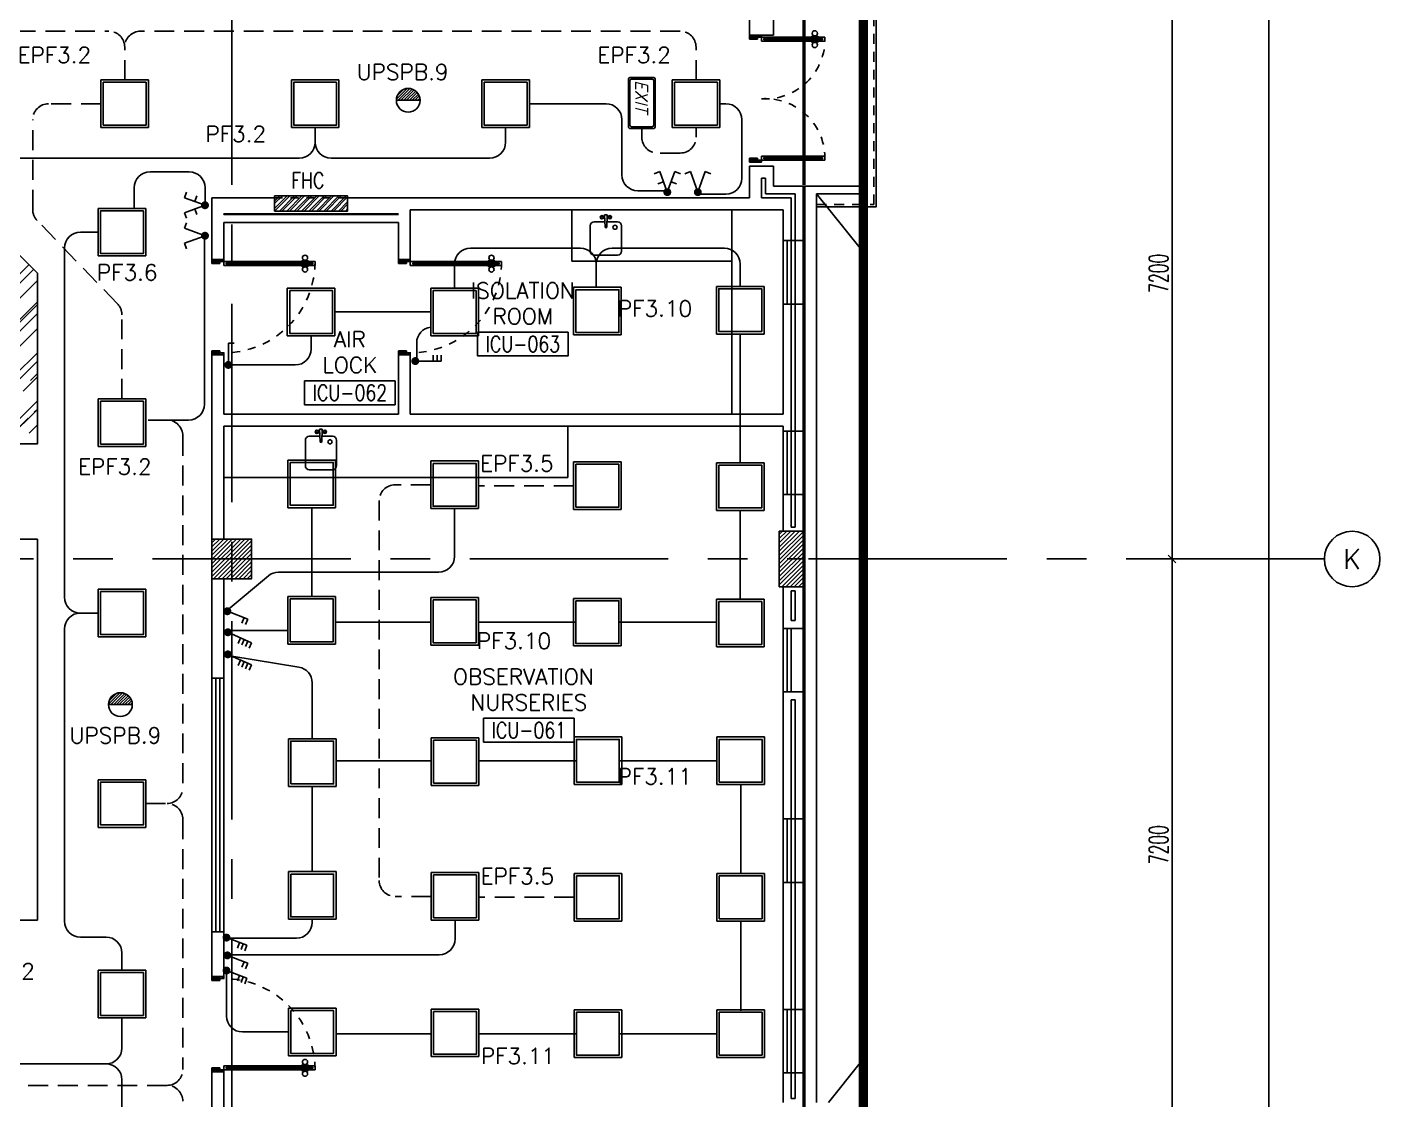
# Model space of a CAD drawing. Extents: x -0.3 to 91.9, y -1.1 to 78.4.
# Drawn here: x 74.81 to 91.86, y 43.35 to 56.87 of the extents above; entities that cross this region are included whole.
import ezdxf
from ezdxf.enums import TextEntityAlignment as Align

# ---------------------------------------------------------------- set-up
doc = ezdxf.new("R2010")
doc.units = 0
doc.header["$MEASUREMENT"] = 0
doc.header["$PDMODE"] = 34
for name, pattern in [('CENTER2', [1.125, 0.75, -0.125, 0.125, -0.125]), ('CENTERX2', [4, 2.5, -0.5, 0.5, -0.5]), ('HIDDEN', [0.375, 0.25, -0.125]), ('HIDDEN2', [0.1875, 0.125, -0.0625])]:
    doc.linetypes.add(name, pattern=pattern)
doc.layers.get('0').update_dxf_attribs({"linetype": 'CONTINUOUS'})
doc.layers.get('DEFPOINTS').update_dxf_attribs({"linetype": 'CONTINUOUS'})
for name, color, linetype in [('AX-CR', 11, 'CONTINUOUS'), ('AX-DIM', 11, 'CONTINUOUS'), ('AX-TXT', 2, 'CONTINUOUS'), ('AXES', 11, 'CENTERX2'), ('COL', 11, 'CONTINUOUS'), ('COUNTER', 7, 'CONTINUOUS'), ('DOOR', 7, 'CONTINUOUS'), ('E-CLINE', 4, 'CONTINUOUS'), ('E-HLINE', 4, 'HIDDEN'), ('E-LITE', 4, 'CONTINUOUS'), ('E-SWITCH', 4, 'CONTINUOUS'), ('E-TEXT', 4, 'CONTINUOUS'), ('E-TRXT', 4, 'CONTINUOUS'), ('EL-LITE', 4, 'CONTINUOUS'), ('ELEV', 2, 'CONTINUOUS'), ('FHC', 2, 'CONTINUOUS'), ('HAT', 11, 'CONTINUOUS'), ('INSUL', 11, 'CONTINUOUS'), ('NON-MEDICAL', 11, 'CONTINUOUS'), ('RM-BOX', 11, 'CONTINUOUS'), ('RM-NAME', 11, 'CONTINUOUS'), ('RM-NO', 11, 'CONTINUOUS'), ('ROOF', 7, 'CONTINUOUS'), ('SHAFT', 11, 'CONTINUOUS'), ('STR', 7, 'CONTINUOUS'), ('WALL', 11, 'CONTINUOUS'), ('WIN', 7, 'CONTINUOUS')]:
    doc.layers.add(name, color=color, linetype=linetype)
doc.styles.add('ITALICC', font='italicc')
doc.styles.add('ROMANS', font='ROMANS.shx', dxfattribs={"width": 0.6})
doc.dimstyles.new('STANDARD in', dxfattribs={"dimtxt": 0.24, "dimasz": 0.1, "dimexe": 0.07, "dimexo": 0.05, "dimgap": 0.05, "dimtad": 1, "dimdec": 0, "dimlfac": 1000, "dimzin": 0, "dimdsep": 46, "dimtxsty": 'ROMANS', "dimblk": 'ARCHTICK', "dimcen": 0.05, "dimdle": 0.05, "dimclrd": 7, "dimclre": 7, "dimclrt": 2, "dimadec": 0, "dimazin": 0, "dimtfac": 1, "dimtdec": 0, "dimtmove": 2, "dimatfit": 3, "dimldrblk": 'ARCHTICK', "dimfxl": 0, "dimtolj": 1, "dimtzin": 0, "dimarcsym": 0})

# ---------------------------------------------------------------- blocks, each defined once
blk = doc.blocks.new('*X66')
at = {"color": 0}
for p, q in [((84179, 162721), (84648, 163190)), ((84179, 162774), (84595, 163190)), ((84179, 162827), (84542, 163190)), ((84179, 162880), (84489, 163190)), ((84179, 162933), (84436, 163190)), ((84179, 162986), (84383, 163190)), ((84179, 163039), (84330, 163190)), ((84179, 163092), (84277, 163190)), ((84179, 163145), (84224, 163190)), ((84201, 162690), (84679, 163168)), ((84254, 162690), (84679, 163115)), ((84307, 162690), (84679, 163062)), ((84360, 162690), (84679, 163009)), ((84413, 162690), (84679, 162956)), ((84466, 162690), (84679, 162903)), ((84519, 162690), (84679, 162850)), ((84572, 162690), (84679, 162797)), ((84625, 162690), (84679, 162744))]:
    blk.add_line(p, q, dxfattribs=at)
blk = doc.blocks.new('COL50')
at = {"layer": 'COL'}
blk.add_lwpolyline([(-250, 250), (-250, -250), (250, -250), (250, 250)], close=True, dxfattribs=at)
blk = doc.blocks.new('RM1')
at = {"layer": 'RM-BOX'}
blk.add_lwpolyline([(570, -200), (-570, -200), (-570, -500), (570, -500)], close=True, dxfattribs=at)
at = {"layer": 'RM-NAME', "style": 'ROMANS'}
for tag, p in [('ROOMNAME1', (0, 324)), ('ROOMNAME2', (0, 0))]:
    blk.add_attdef(tag, text='', height=200, dxfattribs=at).set_placement(p, align=Align.MIDDLE)
at = {"layer": 'RM-NO', "style": 'ROMANS', "width": 0.8}
blk.add_attdef('ROOMNO', text='', height=200, dxfattribs=at).set_placement((0, -350), align=Align.MIDDLE)
blk = doc.blocks.new('_ARCHTICK')
at = {"color": 0, "linetype": 'ByBlock', "const_width": 0.15}
blk.add_lwpolyline([(-0.5, -0.5), (0.5, 0.5)], dxfattribs=at)
blk = doc.blocks.new('*D189')
at = {"layer": 'AX-DIM', "color": 7, "lineweight": -2, "ltscale": 0.3}
for p, q in [((88.617, 64.82), (90.53, 64.82)), ((90.46, 64.87), (90.46, 5.45)), ((86.18, 5.5), (90.53, 5.5))]:
    blk.add_line(p, q, dxfattribs=at)
at = {"layer": 'DEFPOINTS', "color": 0, "ltscale": 0.3}
for p in [(88.567, 64.82), (86.13, 5.5), (90.46, 5.5)]:
    blk.add_point(p, dxfattribs=at)
at = {"layer": 'AX-DIM', "color": 7, "lineweight": -2, "ltscale": 0.3, "xscale": 0.1, "yscale": 0.1, "zscale": 0.1}
for p, rotation in [((90.46, 64.82), 90), ((90.46, 5.5), 270)]:
    blk.add_blockref('_ARCHTICK', p, dxfattribs=dict(at, rotation=rotation))
at = {"layer": 'AX-DIM', "color": 2, "ltscale": 0.3, "insert": (90.29, 35.16), "char_height": 0.24, "attachment_point": 5, "rotation": 90, "style": 'ROMANS'}
blk.add_mtext('\\A1;59320', dxfattribs=at)
blk = doc.blocks.new('*D201')
at = {"layer": 'AX-DIM', "color": 7, "lineweight": -2, "ltscale": 0.3}
for p, q in [((88.89, 57.37), (89.31, 57.37)), ((89.24, 57.42), (89.24, 50.12)), ((88.89, 50.17), (89.31, 50.17))]:
    blk.add_line(p, q, dxfattribs=at)
at = {"layer": 'DEFPOINTS', "color": 0, "ltscale": 0.3}
for p in [(88.84, 57.37), (88.84, 50.17), (89.24, 50.17)]:
    blk.add_point(p, dxfattribs=at)
at = {"layer": 'AX-DIM', "color": 7, "lineweight": -2, "ltscale": 0.3, "xscale": 0.1, "yscale": 0.1, "zscale": 0.1}
for p, rotation in [((89.24, 57.37), 90), ((89.24, 50.17), 270)]:
    blk.add_blockref('_ARCHTICK', p, dxfattribs=dict(at, rotation=rotation))
at = {"layer": 'AX-DIM', "color": 2, "ltscale": 0.3, "insert": (89.07, 53.77), "char_height": 0.24, "attachment_point": 5, "rotation": 90, "style": 'ROMANS'}
blk.add_mtext('\\A1;7200', dxfattribs=at)
blk = doc.blocks.new('AXR')
at = {"layer": 'AX-CR'}
blk.add_circle((350, 0), 350, dxfattribs=at)
at = {"layer": 'AX-TXT', "style": 'ROMANS'}
blk.add_attdef('AX', text='', height=250, dxfattribs=at).set_placement((350, 0), align=Align.MIDDLE)
blk = doc.blocks.new('*D202')
at = {"layer": 'AX-DIM', "color": 7, "lineweight": -2, "ltscale": 0.3}
for p, q in [((88.89, 50.17), (89.31, 50.17)), ((89.24, 50.22), (89.24, 42.92)), ((88.89, 42.97), (89.31, 42.97))]:
    blk.add_line(p, q, dxfattribs=at)
at = {"layer": 'DEFPOINTS', "color": 0, "ltscale": 0.3}
for p in [(88.84, 50.17), (88.84, 42.97), (89.24, 42.97)]:
    blk.add_point(p, dxfattribs=at)
at = {"layer": 'AX-DIM', "color": 7, "lineweight": -2, "ltscale": 0.3, "xscale": 0.1, "yscale": 0.1, "zscale": 0.1}
for p, rotation in [((89.24, 50.17), 90), ((89.24, 42.97), 270)]:
    blk.add_blockref('_ARCHTICK', p, dxfattribs=dict(at, rotation=rotation))
at = {"layer": 'AX-DIM', "color": 2, "ltscale": 0.3, "insert": (89.07, 46.57), "char_height": 0.24, "attachment_point": 5, "rotation": 90, "style": 'ROMANS'}
blk.add_mtext('\\A1;7200', dxfattribs=at)
blk = doc.blocks.new('C11')
at = {"layer": 'HAT'}
h = blk.add_hatch(dxfattribs=at)
h.set_pattern_fill('ANSI31', color=256, scale=300, style=0)
h.set_pattern_definition([(45, (-248556.182, -75061.005), (-26.5165043, 26.5165043), [])])
h.paths.add_polyline_path([(300, 700), (0, 700), (0, 350), (300, 350)])
h.paths.add_polyline_path([(300, 350), (0, 350), (0, 0), (300, 0)])
at = {"layer": 'COL'}
blk.add_lwpolyline([(300, 700), (300, 0), (0, 0), (0, 700)], close=True, dxfattribs=at)
blk = doc.blocks.new('A$C1DFA4FE8')
at = {"layer": 'DOOR', "color": 0, "linetype": 'ByBlock'}
for p, q in [((0, 1631), (0, 1581)), ((0, 1581), (0, 1631)), ((50, 1631), (0, 1631)), ((50, 1581), (0, 1581)), ((30, 1614), (30, 1598)), ((50, 1614), (30, 1614)), ((50, 1598), (30, 1598)), ((50, 1631), (50, 1614)), ((50, 1598), (50, 1581)), ((750, 1614), (750, 1631)), ((750, 1631), (800, 1631)), ((770, 1614), (750, 1614)), ((750, 1581), (750, 1598)), ((750, 1598), (770, 1598)), ((800, 1581), (750, 1581)), ((770, 1598), (770, 1614)), ((950, 1656), (800, 1656)), ((800, 1656), (800, 1631)), ((800, 1581), (800, 1631)), ((800, 1631), (850, 1631)), ((850, 1631), (850, 1606)), ((850, 1606), (950, 1606)), ((950, 1606), (950, 1656)), ((0, 81), (0, 131)), ((0, 131), (0, 81)), ((50, 131), (0, 131)), ((50, 81), (0, 81)), ((30, 98), (30, 114)), ((50, 114), (30, 114)), ((50, 98), (30, 98)), ((50, 114), (50, 131)), ((50, 81), (50, 98)), ((83, 131), (83, 138)), ((173, 138), (83, 138)), ((83, 81), (83, 74)), ((173, 74), (83, 74)), ((95, 138), (95, 147)), ((95, 147), (160, 147)), ((95, 138), (160, 138)), ((95, 74), (95, 65)), ((95, 74), (160, 74)), ((95, 65), (160, 65)), ((160, 138), (160, 147)), ((160, 74), (160, 65)), ((173, 131), (173, 138)), ((173, 81), (173, 74)), ((750, 131), (750, 114)), ((800, 131), (750, 131)), ((750, 114), (770, 114)), ((750, 98), (750, 81)), ((770, 98), (750, 98)), ((750, 81), (800, 81)), ((770, 114), (770, 98)), ((800, 131), (800, 81)), ((800, 56), (800, 81)), ((800, 81), (850, 81)), ((950, 56), (800, 56)), ((850, 106), (950, 106)), ((850, 81), (850, 106)), ((950, 106), (950, 56))]:
    blk.add_line(p, q, dxfattribs=at)
at = {"layer": 'DOOR', "linetype": 'ByBlock'}
for p, q in [((750, 1631), (50, 1631)), ((750, 1614), (50, 1614)), ((750, 1598), (50, 1598)), ((50, 1581), (750, 1581)), ((50, 131), (750, 131)), ((750, 114), (50, 114)), ((750, 98), (50, 98)), ((750, 81), (50, 81))]:
    blk.add_line(p, q, dxfattribs=at)
at = {"layer": 'DOOR', "color": 9, "linetype": 'ByBlock'}
for p, q in [((950, 1606), (837, 1656)), ((950, 1606), (850, 1619)), ((950, 1606), (910, 1656)), ((950, 106), (837, 56)), ((950, 106), (850, 93)), ((950, 106), (910, 56))]:
    blk.add_line(p, q, dxfattribs=at)
at = {"layer": 'DOOR', "color": 0, "linetype": 'ByBlock'}
for centre in [(128, 179), (128, 32)]:
    blk.add_circle(centre, 32.4, dxfattribs=at)
at = {"layer": 'DOOR', "linetype": 'HIDDEN', "ltscale": 0.5}
for centre, start, end in [((752, 1606), 178.0938, 273.7249), ((752, 106), 86.2751, 181.9062)]:
    blk.add_arc(centre, 752, start, end, dxfattribs=at)
at = {"layer": 'DOOR', "color": 9, "linetype": 'ByBlock'}
for centre, radius, start, end in [((950, 1606), 154, 161.1053, 166.2858), ((950, 1606), 134, 158.1598, 169.28), ((950, 1606), 114, 154.0838, 167.3774), ((950, 1606), 94.4, 148.0182, 180), ((950, 1606), 74.4, 137.7764, 180), ((950, 1606), 54.4, 113.2074, 180), ((950, 1606), 34.4, 90, 180), ((950, 1606), 14.4, 90, 180), ((950, 106), 154, 193.7142, 198.8947), ((950, 106), 134, 190.72, 201.8402), ((950, 106), 114, 192.6226, 205.9162), ((950, 106), 94.4, 180, 211.9818), ((950, 106), 74.4, 180, 222.2236), ((950, 106), 54.4, 180, 246.7926), ((950, 106), 34.4, 180, 270), ((950, 106), 14.4, 180, 270)]:
    blk.add_arc(centre, radius, start, end, dxfattribs=at)
blk = doc.blocks.new('DOOR100')
at = {"layer": 'DOOR', "color": 0, "linetype": 'ByBlock'}
for p, q in [((-82, 1205), (-91, 1205)), ((-91, 1205), (-91, 1140)), ((-75, 1218), (-82, 1218)), ((-82, 1128), (-82, 1218)), ((-82, 1205), (-82, 1140)), ((-25, 1300), (-75, 1300)), ((-75, 1300), (-25, 1300)), ((-75, 1250), (-75, 1300)), ((-58, 1250), (-75, 1250)), ((-42, 1270), (-58, 1270)), ((-58, 1250), (-58, 1270)), ((-42, 1250), (-42, 1270)), ((-25, 1250), (-42, 1250)), ((-25, 1250), (-25, 1300)), ((-25, 1218), (-18, 1218)), ((-18, 1128), (-18, 1218)), ((-18, 1205), (-9, 1205)), ((-18, 1205), (-18, 1140)), ((-9, 1205), (-9, 1140)), ((-82, 1140), (-91, 1140)), ((-75, 1128), (-82, 1128)), ((-25, 1128), (-18, 1128)), ((-18, 1140), (-9, 1140)), ((-75, 200), (-58, 200)), ((-75, 150), (-75, 200)), ((-58, 200), (-58, 180)), ((-58, 180), (-42, 180)), ((-42, 200), (-25, 200)), ((-42, 180), (-42, 200)), ((-25, 200), (-25, 150)), ((-1200, 0), (-1200, 150)), ((-1200, 150), (-1175, 150)), ((-1200, 150), (-1200, 0)), ((-1150, 0), (-1200, 0)), ((-1175, 150), (-1175, 100)), ((-1175, 100), (-1150, 100)), ((-1150, 100), (-1150, 0)), ((-75, 150), (-25, 150)), ((-50, 100), (-50, 0)), ((-25, 100), (-50, 100)), ((-50, 0), (0, 0)), ((0, 150), (-25, 150)), ((-25, 150), (-25, 100)), ((0, 150), (0, 0))]:
    blk.add_line(p, q, dxfattribs=at)
at = {"layer": 'DOOR', "linetype": 'ByBlock'}
for p, q in [((-75, 1250), (-75, 200)), ((-58, 200), (-58, 1250)), ((-42, 200), (-42, 1250)), ((-25, 200), (-25, 1250)), ((0, 0), (0, 150))]:
    blk.add_line(p, q, dxfattribs=at)
at = {"layer": 'DOOR', "color": 9, "linetype": 'ByBlock'}
for p, q in [((-1150, 0), (-1200, 114)), ((-1150, 0), (-1200, 40)), ((-1150, 0), (-1163, 100)), ((-50, 0), (0, 114)), ((-50, 0), (-37, 100)), ((-50, 0), (0, 40))]:
    blk.add_line(p, q, dxfattribs=at)
at = {"layer": 'DOOR', "color": 0, "linetype": 'ByBlock'}
for centre in [(-124, 1173), (24, 1173)]:
    blk.add_circle(centre, 32.4, dxfattribs=at)
at = {"layer": 'DOOR', "linetype": 'HIDDEN', "ltscale": 0.5}
blk.add_arc((-25, 150), 1150, 90, 180.0001, dxfattribs=at)
at = {"layer": 'DOOR', "color": 9, "linetype": 'ByBlock'}
for centre, radius, start, end in [((-1150, 0), 154, 103.7142, 108.8947), ((-1150, 0), 134, 100.72, 111.8402), ((-1150, 0), 94.4, 90, 121.9818), ((-1150, 0), 74.4, 90, 132.2236), ((-1150, 0), 54.4, 90, 156.7926), ((-1150, 0), 34.4, 90, 180), ((-1150, 0), 14.4, 90, 180), ((-50, 0), 94.4, 58.0182, 90), ((-50, 0), 74.4, 47.7764, 90), ((-50, 0), 54.4, 23.2074, 90), ((-50, 0), 34.4, 0, 90), ((-50, 0), 14.4, 0, 90), ((-50, 0), 134, 68.1598, 79.28), ((-50, 0), 114, 64.0838, 77.3774), ((-50, 0), 154, 71.1053, 76.2858)]:
    blk.add_arc(centre, radius, start, end, dxfattribs=at)
blk = doc.blocks.new('L42')
at = {"layer": 'E-LITE'}
for p, q in [((0.3, 0.3), (-0.3, 0.3)), ((-0.3, 0.3), (-0.3, -0.3)), ((0.3, -0.3), (0.3, 0.3)), ((-0.3, -0.3), (0.3, -0.3))]:
    blk.add_line(p, q, dxfattribs=at)
at = {"layer": 'E-LITE', "color": 8}
blk.add_lwpolyline([(-0.27, 0.27), (-0.27, -0.27), (0.27, -0.27), (0.27, 0.27)], close=True, dxfattribs=at)
blk = doc.blocks.new('1G1W')
for p, q in [((0, 0), (0.55, 0)), ((0.55, 0), (0.55, -0.15))]:
    blk.add_line(p, q)
at = {"const_width": 0.1}
blk.add_lwpolyline([(-0.05, 0, 1), (0.05, 0, 1)], format="xyb", close=True, dxfattribs=at)
blk = doc.blocks.new('4G1W')
at = {"layer": 'E-SWITCH'}
for p, q in [((-325, 0), (-325, 75)), ((0, 0), (-325, 0)), ((-275, 0), (-275, 75)), ((-225, 0), (-225, 75)), ((-175, 0), (-175, 75))]:
    blk.add_line(p, q, dxfattribs=at)
at = {"layer": 'E-SWITCH', "const_width": 50}
blk.add_lwpolyline([(25, 0, 1), (-25, 0, 1)], format="xyb", close=True, dxfattribs=at)
blk = doc.blocks.new('EXIT')
at = {"layer": 'E-LITE', "color": 4}
for p, q in [((-0.32, 0.15), (-0.32, -0.15)), ((0.3, 0.17), (-0.3, 0.17)), ((0.32, -0.15), (0.32, 0.15)), ((-0.3, -0.17), (0.3, -0.17))]:
    blk.add_line(p, q, dxfattribs=at)
at = {"layer": 'E-LITE', "color": 8}
for p, q in [((-0.3, 0.13), (-0.3, -0.13)), ((0.28, 0.15), (-0.28, 0.15)), ((0.3, -0.13), (0.3, 0.13)), ((-0.28, -0.15), (0.28, -0.15))]:
    blk.add_line(p, q, dxfattribs=at)
at = {"layer": 'E-LITE', "color": 4}
for centre, start, end in [((-0.3, 0.15), 90, 180), ((0.3, 0.15), 360, 90), ((-0.3, -0.15), 180, 270), ((0.3, -0.15), 270, 0)]:
    blk.add_arc(centre, 0.02, start, end, dxfattribs=at)
at = {"layer": 'E-LITE', "color": 8}
for centre, start, end in [((-0.28, 0.13), 90, 180), ((0.28, 0.13), 0, 90), ((-0.28, -0.13), 180, 270), ((0.28, -0.13), 270, 0)]:
    blk.add_arc(centre, 0.02, start, end, dxfattribs=at)
at = {"layer": 'E-LITE', "color": 5, "style": 'ITALICC'}
blk.add_text('EXIT', height=0.15, dxfattribs=at).set_placement((-0.284, -0.078))
blk = doc.blocks.new('3G1W')
for p, q in [((0, 0), (0.55, 0)), ((0.35, 0), (0.35, -0.15)), ((0.45, 0), (0.45, -0.15)), ((0.55, 0), (0.55, -0.15))]:
    blk.add_line(p, q)
at = {"const_width": 0.1}
blk.add_lwpolyline([(-0.05, 0, 1), (0.05, 0, 1)], format="xyb", close=True, dxfattribs=at)
blk = doc.blocks.new('2G1W')
for p, q in [((0, 0), (0.55, 0)), ((0.45, 0), (0.45, -0.15)), ((0.55, 0), (0.55, -0.15))]:
    blk.add_line(p, q)
at = {"const_width": 0.1}
blk.add_lwpolyline([(-0.05, 0, 1), (0.05, 0, 1)], format="xyb", close=True, dxfattribs=at)
blk = doc.blocks.new('EL')
at = {"layer": 'EL-LITE'}
h = blk.add_hatch(dxfattribs=at)
h.set_pattern_fill('ANSI31', color=4, scale=0.2, style=0)
h.set_pattern_definition([(45, (587.071197, 567.777136), (-0.0176776695, 0.0176776695), [])])
h.paths.add_polyline_path([(0.15, 0, 1), (-0.15, 0)])
at = {"layer": 'EL-LITE', "color": 4}
blk.add_line((-0.15, 0), (0.15, 0), dxfattribs=at)
blk.add_circle((0, 0), 0.15, dxfattribs=at)

msp = doc.modelspace()

# ---------------------------------------------------------------- hatches: boundary and pattern name
at = {"layer": 'COUNTER', "linetype": 'ByBlock'}
h = msp.add_hatch(dxfattribs=at)
h.set_pattern_fill('AR-RROOF', color=11, scale=0.32, angle=45, style=0)
h.set_pattern_definition([(45, (-275968.1855, -57293.01293), (0.27152900398, 0.72407734394), [4.8, -0.64, 1.6, -0.32]), (45, (-275967.9977, -57292.59885), (-0.52721881605, 0.0746704761), [0.96, -0.1056, 1.92, -0.24]), (45, (-275968.2647, -57292.70746), (1.02502199, 1.32822937778), [2.56, -0.448, 1.28, -0.32])])
h.paths.add_polyline_path([(73.99, 54.72), (72.24, 54.72), (72.24, 54.12), (73.74, 54.12), (74.34, 53.52), (74.34, 51.62), (74.94, 51.62), (74.94, 53.77)])
at = {"layer": 'FHC', "linetype": 'ByBlock', "ltscale": 0.3}
h = msp.add_hatch(dxfattribs=at)
h.set_pattern_fill('ANSI32', color=11, scale=0.175, style=0)
h.set_pattern_definition([(45, (-154.26618, 23.503995), (-0.046403883, 0.046403883), []), (45, (-154.235246, 23.503995), (-0.046403883, 0.046403883), [])])
h.paths.add_polyline_path([(78.85, 54.555), (78.85, 54.745), (77.93, 54.745), (77.93, 54.555)])
h.paths.add_polyline_path([(77.7174, 54.1339), (77.7174, 54.5547), (77.9799, 54.5547), (77.9799, 54.1339)], flags=9)

# ---------------------------------------------------------------- linework, layer by layer
at = {"layer": 'AXES'}
for p, q in [((84.59, -1.1143), (84.59, 77.3484)), ((84.61, -1.1143), (84.61, 77.3484)), ((77.39, -1.1143), (77.39, 59.47)), ((68.39, 50.17), (84.61, 50.17)), ((91.1596, 50.17), (84.34, 50.17))]:
    msp.add_line(p, q, dxfattribs=at)
at = {"layer": 'COUNTER', "linetype": 'ByBlock'}
msp.add_lwpolyline([(74.34, 51.62), (74.34, 53.52), (73.74, 54.12), (72.24, 54.12), (72.24, 54.72), (73.99, 54.72), (74.94, 53.77), (74.94, 51.62)], close=True, dxfattribs=at)
at = {"layer": 'E-CLINE', "color": 4, "linetype": 'ByBlock'}
for p, q in [((78.4408, 55.607), (78.4408, 55.4207)), ((80.8408, 55.607), (80.8408, 55.4207)), ((83.798, 53.0049), (83.798, 51.3826)), ((78.398, 50.8162), (78.398, 49.6964)), ((83.798, 50.7827), (83.798, 49.6628)), ((79.898, 49.374), (78.698, 49.374)), ((81.728, 49.374), (80.498, 49.374)), ((83.498, 49.374), (82.268, 49.374)), ((79.9038, 47.6273), (78.7038, 47.6273)), ((81.7338, 47.6273), (80.5038, 47.6273)), ((83.5038, 47.6273), (82.2738, 47.6273)), ((78.4038, 47.3049), (78.4038, 46.2299)), ((83.8038, 47.3385), (83.8038, 46.2075)), ((83.8038, 45.0149), (83.8038, 44.4765)), ((79.9038, 44.1877), (78.7038, 44.1877)), ((81.7338, 44.1877), (80.5038, 44.1877)), ((83.5038, 44.1877), (82.2738, 44.1877))]:
    msp.add_line(p, q, dxfattribs=at)
at = {"layer": 'E-CLINE', "color": 4}
for p, q in [((73.8408, 55.2207), (78.2408, 55.2207)), ((80.6408, 55.2207), (78.6408, 55.2207)), ((75.7058, 54.2884), (75.4818, 54.2884)), ((75.2818, 54.0884), (75.2818, 49.6884)), ((80.398, 54.0863), (81.7839, 54.0863)), ((82.1839, 54.0863), (83.598, 54.0863)), ((81.9839, 53.5937), (81.9839, 53.8863)), ((83.798, 53.6049), (83.798, 53.8863)), ((80.198, 53.5825), (80.198, 53.8751)), ((78.69, 53.2825), (79.898, 53.2825)), ((83.798, 50.7826), (83.798, 50.5012)), ((75.7058, 49.4884), (75.4818, 49.4884)), ((75.2818, 49.2884), (75.2818, 45.6057)), ((83.8038, 45.6075), (83.8038, 45.0149)), ((75.8058, 45.4057), (75.4818, 45.4057)), ((76.0058, 44.9884), (76.0058, 45.2057)), ((76.0058, 44.3884), (76.0058, 44.0069)), ((75.8058, 43.8069), (71.4058, 43.8069)), ((76.0058, 41.62), (76.0058, 43.6069))]:
    msp.add_line(p, q, dxfattribs=at)
at = {"layer": 'E-CLINE', "color": 4, "linetype": 'ByBlock'}
for centre, start, end in [((78.2408, 55.4207), 270, 0), ((78.6408, 55.4207), 180, 270), ((80.6408, 55.4207), 270, 0)]:
    msp.add_arc(centre, 0.2, start, end, dxfattribs=at)
at = {"layer": 'E-CLINE', "color": 4}
for centre, start, end in [((75.4818, 54.0884), 90, 180), ((80.398, 53.8863), 90, 180), ((81.7839, 53.8863), 0, 90), ((82.1839, 53.8863), 90, 180), ((83.598, 53.8863), 0, 90), ((75.4818, 49.6884), 180, 270), ((75.4818, 49.2884), 90, 180), ((75.4818, 45.6057), 180, 270), ((75.8058, 45.2057), 0, 90), ((75.8058, 44.0069), 270, 0), ((75.8058, 43.6069), 0, 90)]:
    msp.add_arc(centre, 0.2, start, end, dxfattribs=at)
at = {"layer": 'E-HLINE', "color": 4}
for p, q in [((69.0408, 56.8205), (75.8408, 56.8205)), ((83.0408, 56.8205), (76.2408, 56.8205)), ((76.0408, 56.207), (76.0408, 56.6205)), ((83.2408, 56.207), (83.2408, 56.6205)), ((75.7408, 55.907), (75.0813, 55.907)), ((74.8813, 54.5737), (74.8813, 55.707)), ((82.5578, 55.5966), (82.5578, 55.4853)), ((83.2408, 55.607), (83.2408, 55.4853)), ((83.0408, 55.2853), (82.7578, 55.2853)), ((75.9497, 53.3848), (74.9373, 54.4349)), ((76.0058, 52.1884), (76.0058, 53.246)), ((76.7742, 51.7211), (76.7742, 47.2884)), ((79.898, 51.105), (79.4479, 51.105)), ((81.698, 51.0938), (80.498, 51.0938)), ((79.2479, 50.905), (79.2479, 46.1187)), ((76.3058, 47.0884), (76.5742, 47.0884)), ((76.7742, 46.8884), (76.7742, 43.7365)), ((79.9038, 45.9187), (79.4479, 45.9187)), ((81.7038, 45.9075), (80.5038, 45.9075)), ((76.5742, 43.5365), (73.8058, 43.5365))]:
    msp.add_line(p, q, dxfattribs=at)
for centre, start, end in [((75.8408, 56.6205), 0, 90), ((76.2408, 56.6205), 90, 180), ((83.0408, 56.6205), 0, 90), ((75.0813, 55.707), 90, 180), ((82.7578, 55.4853), 180, 270), ((83.0408, 55.4853), 270, 0), ((75.0813, 54.5737), 180, 223.95415), ((75.8058, 53.246), 0, 43.95415), ((76.5742, 51.7211), 0, 90), ((79.4479, 50.905), 90, 180), ((76.5742, 47.2884), 270, 0), ((76.5742, 46.8884), 0, 90), ((79.4479, 46.1187), 180, 270), ((76.5742, 43.7365), 270, 0), ((76.5742, 43.3365), 0, 90)]:
    msp.add_arc(centre, 0.2, start, end, dxfattribs=at)
at = {"layer": 'E-SWITCH', "color": 4}
for p, q in [((82.0938, 55.907), (81.1408, 55.907)), ((82.0938, 55.907), (82.1069, 55.907)), ((83.5408, 55.907), (83.618, 55.907)), ((82.3069, 55.707), (82.3069, 55.0108)), ((83.818, 55.707), (83.818, 54.9677)), ((76.3614, 55.0484), (76.8528, 55.0484)), ((82.7849, 55.0512), (82.7145, 55.0255)), ((82.832, 54.9219), (82.7615, 54.8963)), ((82.879, 54.7927), (82.7849, 55.0512)), ((82.879, 54.7927), (82.9731, 55.0512)), ((82.926, 54.9219), (82.9965, 54.8963)), ((82.9731, 55.0512), (83.0435, 55.0255)), ((83.169, 55.0512), (83.0986, 55.0255)), ((83.2631, 54.7927), (83.169, 55.0512)), ((83.2631, 54.7927), (83.3572, 55.0512)), ((83.3572, 55.0512), (83.4276, 55.0255)), ((76.1614, 54.6004), (76.1614, 54.8484)), ((76.7944, 54.7216), (76.8201, 54.792)), ((76.9236, 54.6745), (76.9493, 54.745)), ((77.0528, 54.6275), (77.0528, 54.8484)), ((82.8963, 54.8108), (82.5069, 54.8108)), ((83.2631, 54.7677), (83.618, 54.7677)), ((77.0528, 54.6275), (76.7944, 54.7216)), ((77.0528, 54.6275), (76.7944, 54.5335)), ((76.9236, 54.5805), (76.9493, 54.51)), ((76.7944, 54.5335), (76.8201, 54.463)), ((76.7944, 54.3375), (76.8201, 54.408)), ((77.0528, 54.2434), (76.7944, 54.3375)), ((77.0528, 54.2434), (76.7944, 54.1494)), ((77.0452, 54.2406), (77.0452, 52.1211)), ((76.7944, 54.1494), (76.8201, 54.0789)), ((78.39, 52.9825), (78.39, 52.8155)), ((79.7205, 52.6461), (79.7205, 52.8937)), ((79.9279, 52.6639), (79.9279, 52.7389)), ((79.9779, 52.6639), (79.9779, 52.7389)), ((80.0279, 52.6639), (80.0279, 52.7389)), ((77.3473, 52.6155), (78.19, 52.6155)), ((79.7029, 52.6639), (80.0279, 52.6639)), ((76.3358, 51.9211), (76.8452, 51.9211)), ((80.198, 50.805), (80.198, 50.2032)), ((77.3436, 49.5344), (77.8515, 49.957)), ((77.9794, 50.0032), (79.998, 50.0032)), ((77.351, 49.2694), (78.098, 49.2694)), ((77.39, 48.946), (78.2362, 48.8072)), ((78.4038, 47.9049), (78.4038, 48.6098)), ((78.4038, 45.6299), (78.4038, 45.5904)), ((80.2038, 45.6187), (80.2038, 45.3834)), ((77.3476, 45.3904), (78.2038, 45.3904)), ((77.3241, 45.1834), (80.0038, 45.1834)), ((77.3241, 44.9838), (77.3241, 44.4101)), ((78.1038, 44.2101), (77.5241, 44.2101))]:
    msp.add_line(p, q, dxfattribs=at)
at = {"layer": 'E-SWITCH', "color": 4, "const_width": 0.05}
for points in [[(82.879, 54.7677, -1), (82.879, 54.8177, -1)], [(83.2631, 54.7677, -1), (83.2631, 54.8177, -1)], [(77.0778, 54.6275, 1), (77.0278, 54.6275, 1)], [(77.0778, 54.2434, 1), (77.0278, 54.2434, 1)], [(79.6779, 52.6639, -1), (79.7279, 52.6639, -1)]]:
    msp.add_lwpolyline(points, format="xyb", close=True, dxfattribs=at)
at = {"layer": 'E-SWITCH', "color": 4}
for centre, start, end in [((82.1069, 55.707), 0, 90), ((83.618, 55.707), 0, 90), ((76.3614, 54.8484), 90, 180), ((76.8528, 54.8484), 0, 90), ((82.5069, 55.0108), 180, 270), ((83.618, 54.9677), 270, 0), ((79.9205, 52.8937), 96.45601, 180), ((78.19, 52.8155), 270, 0), ((76.8452, 52.1211), 270, 0), ((79.998, 50.2032), 270, 0), ((77.9794, 49.8032), 90, 129.75579), ((78.2038, 48.6098), 0, 80.68314), ((78.2038, 45.5904), 270, 0), ((80.0038, 45.3834), 270, 0), ((77.5241, 44.4101), 180, 270)]:
    msp.add_arc(centre, 0.2, start, end, dxfattribs=at)
at = {"layer": 'ELEV', "linetype": 'CENTER2', "const_width": 0.12}
msp.add_lwpolyline([(85.3496, 3.7939), (85.3496, 67.6321)], dxfattribs=at)
at = {"layer": 'FHC', "color": 250, "linetype": 'HIDDEN', "ltscale": 0.25}
msp.add_line((77.93, 54.72), (78.85, 54.72), dxfattribs=at)
at = {"layer": 'FHC', "linetype": 'ByBlock', "ltscale": 0.3}
msp.add_lwpolyline([(77.93, 54.745), (78.85, 54.745), (78.85, 54.555), (77.93, 54.555)], close=True, dxfattribs=at)
at = {"layer": 'INSUL'}
for p, q in [((84.065, 54.97), (84.065, 54.72)), ((84.115, 54.97), (84.065, 54.97)), ((84.115, 54.97), (84.115, 54.77)), ((84.115, 54.77), (84.49, 54.77)), ((84.49, 54.77), (84.49, 50.57)), ((84.065, 54.72), (84.44, 54.72)), ((84.44, 54.72), (84.44, 50.57)), ((84.44, 50.57), (84.49, 50.57)), ((84.44, 49.77), (84.49, 49.77)), ((84.44, 49.77), (84.44, 49.395)), ((84.49, 49.77), (84.49, 49.395)), ((84.44, 49.395), (84.49, 49.395)), ((84.44, 48.395), (84.49, 48.395)), ((84.44, 48.395), (84.44, 43.37)), ((84.49, 48.395), (84.49, 43.37)), ((84.44, 43.37), (84.49, 43.37))]:
    msp.add_line(p, q, dxfattribs=at)
at = {"layer": 'NON-MEDICAL'}
for p, q in [((81.6762, 54.5719), (81.6762, 53.9219)), ((83.69, 54.5719), (83.69, 51.9969)), ((83.69, 54.5719), (83.69, 53.9219)), ((82.095, 54.4195), (81.9585, 54.4195)), ((82.0889, 54.5077), (82.095, 54.3524)), ((82.121, 54.5077), (82.0889, 54.5077)), ((82.121, 54.5077), (82.1149, 54.3524)), ((82.2514, 54.4195), (82.1149, 54.4195)), ((81.9086, 54.3696), (81.9086, 54.0485)), ((82.3013, 54.0485), (82.3013, 54.3696)), ((81.6762, 53.9219), (83.69, 53.9219)), ((81.9585, 53.9986), (82.2514, 53.9986)), ((81.6247, 51.8469), (81.6247, 51.1969)), ((78.3174, 51.6658), (78.3174, 51.3447)), ((78.5037, 51.7157), (78.3672, 51.7157)), ((78.4977, 51.8039), (78.5037, 51.6486)), ((78.5297, 51.8039), (78.4977, 51.8039)), ((78.5297, 51.8039), (78.5237, 51.6486)), ((78.6602, 51.7157), (78.5237, 51.7157)), ((78.71, 51.3447), (78.71, 51.6658)), ((77.29, 51.1969), (81.6247, 51.1969)), ((78.3672, 51.2948), (78.6602, 51.2948))]:
    msp.add_line(p, q, dxfattribs=at)
for centre, radius in [((82.0552, 54.4766), 0.0217), ((82.0552, 54.4766), 0.014), ((82.1547, 54.4766), 0.0217), ((82.1547, 54.4766), 0.014), ((82.2194, 54.35), 0.0255), ((78.4639, 51.7728), 0.0217), ((78.4639, 51.7728), 0.014), ((78.5635, 51.7728), 0.0217), ((78.5635, 51.7728), 0.014), ((78.6282, 51.6462), 0.0255)]:
    msp.add_circle(centre, radius, dxfattribs=at)
for centre, radius, start, end in [((81.9585, 54.3696), 0.0499, 90, 180), ((82.2514, 54.3696), 0.0499, 0, 90), ((82.1049, 54.3524), 0.00997, 180, 0), ((81.9585, 54.0485), 0.0499, 180, 270), ((82.2514, 54.0485), 0.0499, 270, 0), ((78.3672, 51.6658), 0.0499, 90, 180), ((78.6602, 51.6658), 0.0499, 0, 90), ((78.5137, 51.6486), 0.00997, 180, 0), ((78.3672, 51.3447), 0.0499, 180, 270), ((78.6602, 51.3447), 0.0499, 270, 0)]:
    msp.add_arc(centre, radius, start, end, dxfattribs=at)
at = {"layer": 'ROOF'}
for p, q in [((84.59, 54.87), (85.3092, 54.87)), ((84.61, 43.22), (84.61, 54.87)), ((84.76, 54.87), (84.61, 54.87)), ((84.76, 43.32), (84.76, 54.77)), ((84.76, 54.77), (85.3092, 54.77))]:
    msp.add_line(p, q, dxfattribs=at)
at = {"layer": 'SHAFT'}
for p, q in [((85.3092, 54.088), (84.76, 54.77)), ((85.3092, 43.8195), (84.91, 43.32))]:
    msp.add_line(p, q, dxfattribs=at)
at = {"layer": 'STR'}
msp.add_lwpolyline([(84.7586, 54.6059), (85.51, 54.6059), (85.51, 57.2409), (84.7586, 57.2409)], dxfattribs=at)
at = {"layer": 'STR', "linetype": 'HIDDEN2'}
msp.add_lwpolyline([(84.7586, 54.6359), (85.48, 54.6359), (85.48, 57.2109), (84.7586, 57.2109)], dxfattribs=at)
at = {"layer": 'WALL'}
for p, q in [((83.915, 57.12), (83.915, 56.77)), ((84.215, 57.02), (84.215, 56.77)), ((84.215, 56.77), (83.915, 56.77)), ((83.915, 55.12), (83.915, 54.72)), ((84.215, 55.12), (83.915, 55.12)), ((84.215, 55.12), (84.215, 54.87)), ((84.215, 54.87), (84.59, 54.87)), ((77.7179, 54.72), (77.93, 54.72)), ((77.93, 54.7154), (77.93, 54.555)), ((78.85, 54.7154), (78.85, 54.555)), ((77.93, 54.555), (78.85, 54.555)), ((77.14, 51.845), (77.14, 50.42)), ((77.29, 51.845), (77.29, 50.42)), ((74.94, 50.42), (74.94, 45.62)), ((77.14, 48.67), (77.14, 49.92)), ((77.29, 48.67), (77.29, 49.92)), ((77.29, 48.67), (77.14, 48.67)), ((66.69, 45.62), (74.94, 45.62))]:
    msp.add_line(p, q, dxfattribs=at)
at = {"layer": 'WALL', "linetype": 'ByBlock'}
for p, q in [((84.59, 54.87), (84.59, 54.182)), ((77.14, 54.72), (77.14, 53.9425)), ((77.14, 54.72), (77.93, 54.72)), ((78.85, 54.72), (83.915, 54.72)), ((79.64, 54.57), (79.64, 53.9325)), ((79.64, 54.57), (84.34, 54.57)), ((84.34, 54.57), (84.34, 54.182)), ((77.29, 54.52), (79.49, 54.52)), ((77.29, 54.51), (77.29, 54.52)), ((77.29, 54.51), (79.49, 54.51)), ((77.29, 54.41), (77.29, 53.9425)), ((77.29, 54.41), (79.49, 54.41)), ((79.49, 54.41), (79.49, 53.9325)), ((84.34, 54.182), (84.59, 54.182)), ((77.29, 53.9425), (77.14, 53.9425)), ((79.49, 53.9325), (79.64, 53.9325)), ((84.34, 53.382), (84.59, 53.382)), ((84.34, 53.382), (84.34, 51.995)), ((84.59, 53.382), (84.59, 51.782)), ((77.14, 52.7425), (77.14, 51.845)), ((77.14, 52.7425), (77.29, 52.7425)), ((77.29, 52.7425), (77.29, 51.995)), ((79.49, 52.7425), (79.64, 52.7425)), ((79.49, 52.7425), (79.49, 51.995)), ((79.64, 52.7425), (79.64, 51.995)), ((77.29, 51.995), (79.49, 51.995)), ((77.29, 51.845), (84.34, 51.845)), ((79.64, 51.995), (84.34, 51.995)), ((84.34, 51.845), (84.34, 51.782)), ((84.34, 51.782), (84.59, 51.782)), ((84.34, 50.982), (84.59, 50.982)), ((84.34, 50.982), (84.34, 50.52)), ((84.59, 50.982), (84.59, 49.295)), ((74.94, 50.42), (74.64, 50.42)), ((77.14, 50.42), (77.14, 49.92)), ((77.29, 50.42), (77.29, 50.4196)), ((84.34, 49.82), (84.34, 49.295)), ((84.34, 49.295), (84.59, 49.295)), ((84.34, 48.495), (84.34, 46.895)), ((84.34, 48.495), (84.59, 48.495)), ((84.59, 48.495), (84.59, 46.895)), ((84.34, 46.895), (84.59, 46.895)), ((84.34, 46.095), (84.59, 46.095)), ((84.34, 46.095), (84.34, 44.495)), ((84.59, 46.095), (84.59, 44.495)), ((77.29, 45.47), (77.14, 45.47)), ((77.14, 45.47), (77.14, 44.9075)), ((77.29, 45.47), (77.29, 44.9075)), ((77.29, 44.9075), (77.14, 44.9075)), ((84.34, 44.495), (84.59, 44.495)), ((77.29, 43.7075), (77.14, 43.7075)), ((77.14, 43.7075), (77.14, 42.72)), ((77.29, 43.7075), (77.29, 43.22)), ((84.34, 43.695), (84.59, 43.695)), ((84.34, 43.695), (84.34, 43.32))]:
    msp.add_line(p, q, dxfattribs=at)
at = {"layer": 'WALL', "linetype": 'ByBlock', "ltscale": 0.3}
for points in [[(84.29, 49.82), (84.59, 49.82), (84.59, 50.52), (84.29, 50.52)], [(77.64, 49.92), (77.14, 49.92), (77.14, 50.42), (77.64, 50.42)]]:
    msp.add_lwpolyline(points, close=True, dxfattribs=at)
at = {"layer": 'WIN'}
for p, q in [((84.34, 54.182), (84.34, 53.382)), ((84.39, 54.182), (84.39, 53.382)), ((84.44, 54.182), (84.44, 53.382)), ((84.59, 54.182), (84.59, 53.382)), ((84.34, 51.782), (84.34, 50.982)), ((84.39, 51.782), (84.39, 50.982)), ((84.44, 51.782), (84.44, 50.982)), ((84.59, 51.782), (84.59, 50.982)), ((84.34, 49.295), (84.34, 48.495)), ((84.39, 49.295), (84.39, 48.495)), ((84.44, 49.295), (84.44, 48.495)), ((84.59, 49.295), (84.59, 48.495)), ((84.34, 46.895), (84.34, 46.095)), ((84.39, 46.895), (84.39, 46.095)), ((84.44, 46.895), (84.44, 46.095)), ((84.59, 46.895), (84.59, 46.095)), ((84.34, 44.495), (84.34, 43.695)), ((84.39, 44.495), (84.39, 43.695)), ((84.44, 44.495), (84.44, 43.695)), ((84.59, 44.495), (84.59, 43.695))]:
    msp.add_line(p, q, dxfattribs=at)
at = {"layer": 'WIN', "linetype": 'ByBlock'}
for p, q in [((77.14, 45.47), (77.14, 48.67)), ((77.19, 45.47), (77.19, 48.67)), ((77.24, 45.47), (77.24, 48.67)), ((77.29, 45.47), (77.29, 48.67))]:
    msp.add_line(p, q, dxfattribs=at)

# ---------------------------------------------------------------- block references
at = {"layer": 'AXES', "xscale": 0.0009999999892897904, "yscale": 0.000999999996565748, "zscale": 0.001}
msp.add_blockref('AXR', (91.1596, 50.17), dxfattribs=at).add_auto_attribs({'AX': 'K'})
at = {"layer": 'COL', "linetype": 'ByBlock', "xscale": 0.0009999999892897904, "yscale": 0.000999999996565748, "zscale": 0.001}
msp.add_blockref('C11', (84.29, 49.82), dxfattribs=at)
at = {"layer": 'COL', "xscale": 0.0009999999892897904, "yscale": 0.000999999996565748, "zscale": 0.001}
msp.add_blockref('COL50', (77.39, 50.17), dxfattribs=at)
at = {"layer": 'DOOR', "color": 0, "linetype": 'ByBlock', "xscale": 0.0009999999892897904, "yscale": 0.000999999996565748, "zscale": 0.001, "rotation": 180}
msp.add_blockref('A$C1DFA4FE8', (84.8657, 56.8259), dxfattribs=at)
at = {"layer": 'DOOR', "yscale": 0.000999999996565748, "zscale": 0.001, "rotation": 270}
for p, xscale in [((77.14, 53.9425), -0.000999999996565748), ((79.49, 53.9425), -0.000999999996565748), ((77.14, 43.7075), 0.000999999996565748)]:
    msp.add_blockref('DOOR100', p, dxfattribs=dict(at, xscale=xscale))
at = {"layer": 'E-LITE', "xscale": -1}
for p in [(76.0408, 55.907), (78.4408, 55.907), (80.8408, 55.907), (83.2408, 55.907), (76.0058, 54.2884), (76.0058, 51.8884), (76.0058, 49.4884), (76.0058, 47.0884), (76.0058, 44.6884)]:
    msp.add_blockref('L42', p, dxfattribs=at)
at = {"layer": 'E-LITE'}
for name, p in [('EL', (79.6141, 55.9497)), ('L42', (78.39, 53.2825)), ('L42', (78.398, 51.1162)), ('L42', (80.198, 51.105)), ('L42', (81.998, 51.0938)), ('L42', (83.798, 51.0826)), ('L42', (78.398, 49.3964)), ('L42', (80.198, 49.3852)), ('L42', (81.998, 49.374)), ('L42', (83.798, 49.3628)), ('EL', (75.9863, 48.3346)), ('L42', (78.4038, 45.9299)), ('L42', (80.2038, 45.9187)), ('L42', (82.0038, 45.9075)), ('L42', (83.8038, 45.9075)), ('L42', (78.4038, 44.2101)), ('L42', (80.2038, 44.1989)), ('L42', (82.0038, 44.1877)), ('L42', (83.8038, 44.1877))]:
    msp.add_blockref(name, p, dxfattribs=at)
at = {"layer": 'E-LITE', "rotation": 270}
msp.add_blockref('EXIT', (82.5578, 55.9166), dxfattribs=at)
at = {"layer": 'E-LITE', "xscale": -1, "rotation": 180}
for p in [(80.198, 53.2825), (81.998, 53.2937), (83.798, 53.3049), (80.2038, 47.6161), (82.0038, 47.6273), (83.8038, 47.6273), (78.4038, 47.6049)]:
    msp.add_blockref('L42', p, dxfattribs=at)
at = {"layer": 'E-SWITCH', "color": 4}
for name, p, xscale, yscale, zscale, rotation in [('1G1W', (77.3473, 52.6155), 0.5, 0.5, 0.5, 90), ('2G1W', (77.3347, 49.5111), 0.5, 0.5, 0.5, 339.1773672626666), ('4G1W', (77.3408, 49.2466), 0.0009999999892897904, 0.0009999999892897904, 0.001, 156.0424246553457), ('4G1W', (77.3408, 48.9678), 0.0009999999892897904, 0.0009999999892897904, 0.001, 156.0424246553457), ('3G1W', (77.3241, 45.3991), 0.5, 0.5, 0.5, 339.5857975324384), ('2G1W', (77.3347, 45.1749), 0.5, 0.5, 0.5, 339.1773672626666), ('3G1W', (77.3241, 44.9838), 0.5, 0.5, 0.5, 339.5857975324384)]:
    msp.add_blockref(name, p, dxfattribs=dict(at, xscale=xscale, yscale=yscale, zscale=zscale, rotation=rotation))
at = {"layer": 'HAT', "xscale": 0.0009999999892897904, "yscale": 0.000999999996565748, "zscale": 0.001}
msp.add_blockref('*X66', (-7.0392, -112.7697), dxfattribs=at)
at = {"layer": 'RM-NAME', "xscale": 0.0009999999892897904, "yscale": 0.000999999996565748, "zscale": 0.001}
for p, values in [((81.0585, 53.2281), {'ROOMNO': 'ICU-063', 'ROOMNAME2': 'ROOM', 'ROOMNAME1': 'ISOLATION'}), ((78.8785, 52.6144), {'ROOMNO': 'ICU-062', 'ROOMNAME2': 'LOCK', 'ROOMNAME1': 'AIR'}), ((81.1339, 48.3626), {'ROOMNO': 'ICU-061', 'ROOMNAME2': 'NURSERIES', 'ROOMNAME1': ' OBSERVATION  '})]:
    msp.add_blockref('RM1', p, dxfattribs=at).add_auto_attribs(values)

# ---------------------------------------------------------------- texts
at = {"layer": 'E-TEXT', "color": 4, "style": 'ROMANS'}
for s, p in [(' EPF3.2', (74.5543, 56.4201)), (' EPF3.2', (81.8603, 56.4201)), ('  PF3.2', (76.7853, 55.4252)), ('PF3.6', (75.6909, 53.6809)), ('  PF3.10', (81.9824, 53.226)), (' EPF3.2', (75.3171, 51.2338)), (' EPF3.5', (80.3836, 51.2738)), ('  PF3.10', (80.2055, 49.0377)), ('  PF3.11', (81.98, 47.33)), (' EPF3.5', (80.3893, 46.073)), (' EPF3.2', (73.8458, 44.8746)), ('  PF3.11', (80.2562, 43.8074))]:
    msp.add_text(s, height=0.2, dxfattribs=at).set_placement(p)
at = {"layer": 'E-TRXT', "color": 4, "style": 'ROMANS'}
for p in [(78.9646, 56.2065), (75.3452, 47.8459)]:
    msp.add_text('UPSPB.9', height=0.2, dxfattribs=at).set_placement(p)
at = {"layer": 'FHC', "color": 2, "style": 'ROMANS', "width": 0.8}
msp.add_text('FHC', height=0.2, dxfattribs=at).set_placement((78.1396, 54.8397))

# ---------------------------------------------------------------- dimensions: what is measured, and where the dimension line sits
at = {"layer": 'AX-DIM'}
for base, p1, p2, picture, middle in [((90.4596, 5.5), (88.5674, 64.82), (86.1298, 5.5), '*D189', (90.2896, 35.16)), ((89.2398, 50.17), (88.8398, 57.37), (88.8398, 50.17), '*D201', (89.0698, 53.77)), ((89.2398, 42.97), (88.8398, 50.17), (88.8398, 42.97), '*D202', (89.0698, 46.57))]:
    dim = msp.add_linear_dim(base=base, p1=p1, p2=p2, angle=270, dimstyle='STANDARD in', dxfattribs=at)
    dim.commit()
    dim.dimension.update_dxf_attribs({"geometry": picture, "text_midpoint": middle})

doc.saveas('drawing.dxf')
